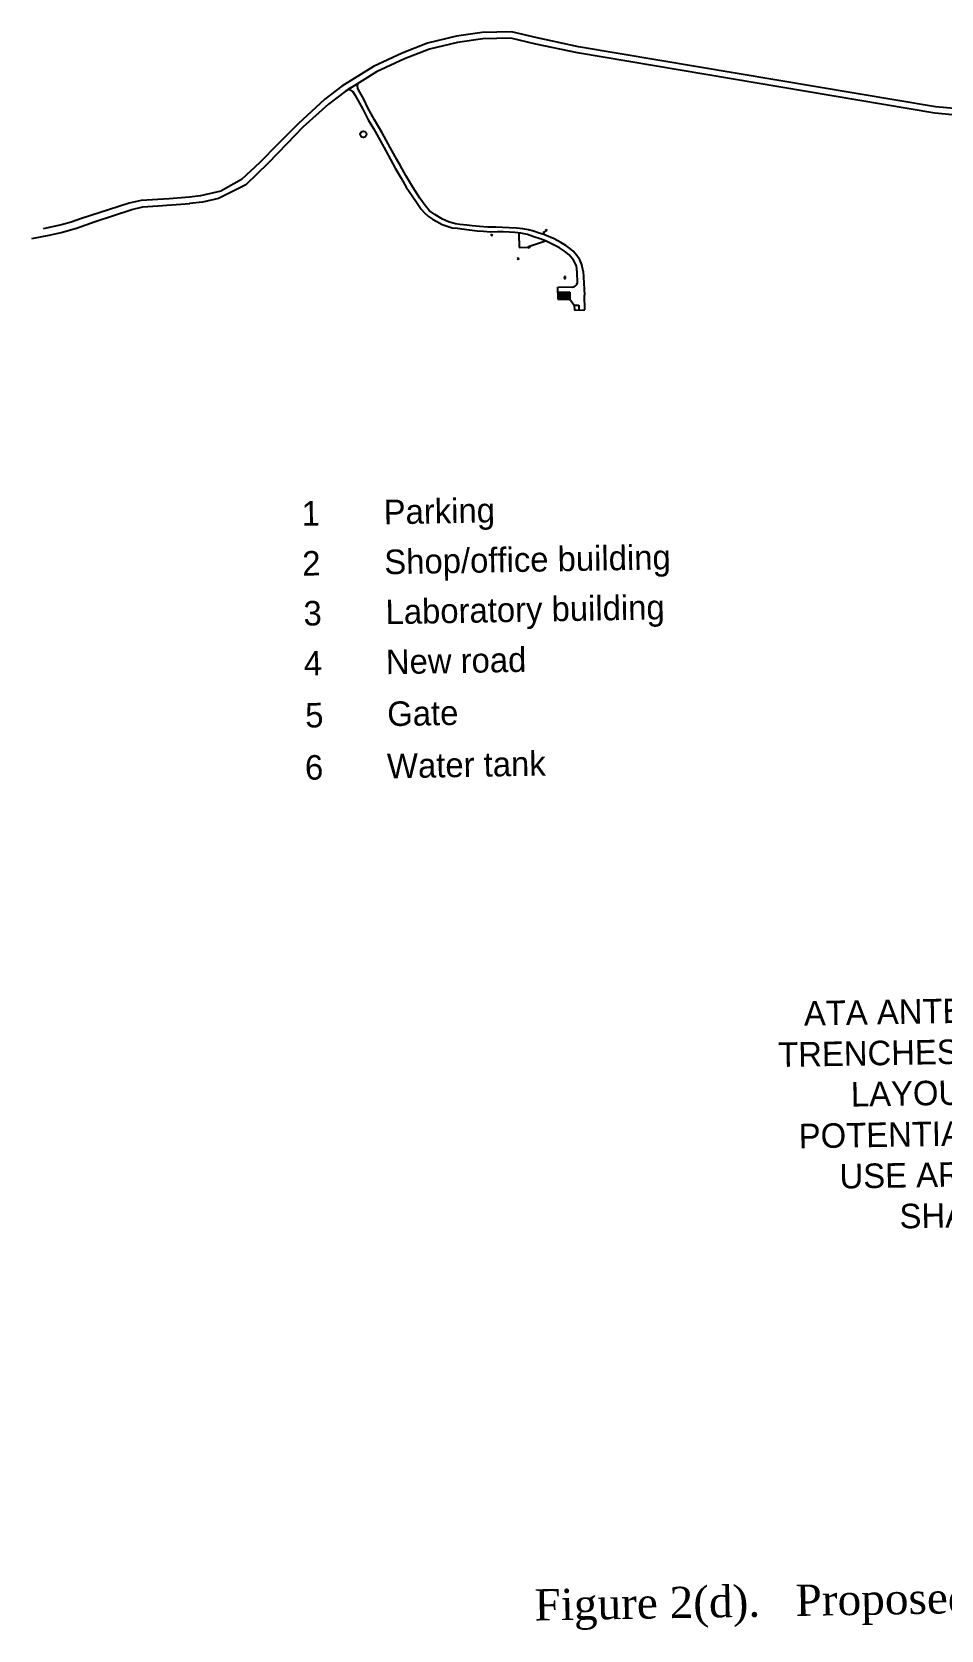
# Model space of a CAD drawing. Extents: x 627857 to 630341, y 4519011 to 4520662.
# Drawn here: x 627857 to 628728, y 4519011 to 4520544 of the extents above; entities that cross this region are included whole.
import ezdxf

# ---------------------------------------------------------------- set-up
doc = ezdxf.new("R2010")
doc.units = 0
doc.header["$LTSCALE"] = 25.4
doc.header["$MEASUREMENT"] = 0
doc.layers.add('EA_IS_NEW', color=7, linetype='Continuous')
doc.styles.add('5MM', font='SIMPLEX', dxfattribs={"height": 5})
doc.styles.add('SIM005', font='GOTHIC.TTF', dxfattribs={"height": 1.96088})
doc.styles.add('SIM060', font='GOTHIC.TTF', dxfattribs={"height": 23.53056})
doc.linetypes.add('BARBWIRE_1', pattern='A,1,-0.1,["X",Standard,S=0.075,R=0,X=-0.025,Y=-0.0375],-0.1', length=1.2)

msp = doc.modelspace()

# ---------------------------------------------------------------- hatches: boundary and pattern name
at = {"layer": 'EA_IS_NEW'}
h = msp.add_hatch(dxfattribs=at)
h.set_pattern_fill('ANSI31', color=256, scale=20, style=0)
h.set_pattern_definition([(45.896425, (629184.2546, 4519350.0022), (-0.548103, 0.52738543), [])])
h.paths.add_polyline_path([(628371.5, 4520293.2), (628361.8, 4520293.1), (628361.9, 4520288.2), (628371.6, 4520288.4)])
h.paths.add_polyline_path([(628364.2, 4520291.6), (628364.3, 4520290.1), (628369.1, 4520290.1), (628369.1, 4520291.7)], flags=16)

# ---------------------------------------------------------------- linework, layer by layer
for p, q in [((628236, 4520533.1, 5), (628211.5, 4520523.5, 5)), ((628263.7, 4520539.8, 5), (628236, 4520533.1, 5)), ((628264.8, 4520533.8, 5), (628237.8, 4520527.3, 5)), ((628288.3, 4520543.3, 5), (628263.7, 4520539.8, 5)), ((628288.8, 4520537.2, 5), (628264.8, 4520533.8, 5)), ((628316.3, 4520543.8, 5), (628288.3, 4520543.3, 5)), ((628315.7, 4520537.7, 5), (628288.8, 4520537.2, 5)), ((628339.8, 4520532.1, 5), (628315.7, 4520537.7, 5)), ((628341.1, 4520538, 5), (628316.3, 4520543.8, 5)), ((628379.7, 4520523.7, 5), (628339.8, 4520532.1, 5)), ((628380.8, 4520529.6, 5), (628341.1, 4520538, 5)), ((628211.5, 4520523.5, 5), (628184, 4520510.7, 5)), ((628213.9, 4520517.9, 5), (628186.9, 4520505.4, 5)), ((628237.8, 4520527.3, 5), (628213.9, 4520517.9, 5)), ((628722.4, 4520465.8, 5), (628379.7, 4520523.7, 5)), ((628723, 4520471.9, 5), (628380.8, 4520529.6, 5)), ((628184, 4520510.7, 5), (628153.7, 4520491.9, 5)), ((628186.9, 4520505.4, 5), (628157, 4520486.8, 5)), ((628153.7, 4520491.9, 5), (628137.3, 4520479.3, 5)), ((628157, 4520486.8, 5), (628140.9, 4520474.4, 5)), ((628169.3, 4520494.4, 5), (628159.6, 4520488.5, 5)), ((628159.6, 4520488.5, 5), (628161.7, 4520488.2, 5)), ((628161.7, 4520488.2, 5), (628163.9, 4520487, 5)), ((628163.9, 4520487, 5), (628166.1, 4520483.4, 5)), ((628168.7, 4520492.3, 5), (628169.3, 4520494.4, 5)), ((628169, 4520489.6, 5), (628168.7, 4520492.3, 5)), ((628170.9, 4520485.9, 5), (628169, 4520489.6, 5)), ((628174.7, 4520479.3, 5), (628170.9, 4520485.9, 5)), ((628137.3, 4520479.3, 5), (628111.9, 4520455.7, 5)), ((628140.9, 4520474.4, 5), (628116.4, 4520452.3, 5)), ((628166.1, 4520483.4, 5), (628169.2, 4520478.3, 5)), ((628169.2, 4520478.3, 5), (628174, 4520469.6, 5)), ((628174, 4520469.6, 5), (628179, 4520459.4, 5)), ((628178.8, 4520470.9, 5), (628174.7, 4520479.3, 5)), ((628185.1, 4520459.5, 5), (628178.8, 4520470.9, 5)), ((628852.9, 4520460.2, 5), (628723, 4520471.9, 5)), ((628111.9, 4520455.7, 5), (628092, 4520435.8, 5)), ((628179, 4520459.4, 5), (628184, 4520451.2, 5)), ((628192.3, 4520447.1, 5), (628185.1, 4520459.5, 5)), ((628852.7, 4520454.1, 5), (628722.4, 4520465.8, 5)), ((628116.4, 4520452.3, 5), (628101, 4520436.3, 5)), ((628184, 4520451.2, 5), (628190.6, 4520439.5, 5)), ((628190.6, 4520439.5, 5), (628196, 4520429.6, 5)), ((628200.2, 4520433, 5), (628192.3, 4520447.1, 5)), ((628092, 4520435.8, 5), (628075.2, 4520418.5, 5)), ((628101, 4520436.3, 5), (628083, 4520417.8, 5)), ((628196, 4520429.6, 5), (628204.8, 4520413, 5)), ((628206.5, 4520421.3, 5), (628200.2, 4520433, 5)), ((628075.2, 4520418.5, 5), (628057.7, 4520402.1, 5)), ((628083, 4520417.8, 5), (628061.6, 4520397, 5)), ((628204.8, 4520413, 5), (628210.5, 4520403.4, 5)), ((628210, 4520415.2, 5), (628206.5, 4520421.3, 5)), ((628215, 4520406.2, 5), (628210, 4520415.2, 5)), ((628061.6, 4520397, 5), (628035.6, 4520384.1, 5)), ((628057.7, 4520402.1, 5), (628037.8, 4520391.1, 5)), ((628210.5, 4520403.4, 5), (628215.5, 4520395, 5)), ((628221.9, 4520394.8, 5), (628215, 4520406.2, 5)), ((628215.5, 4520395, 5), (628221.1, 4520386.6, 5)), ((628228.5, 4520384.3, 5), (628221.9, 4520394.8, 5)), ((627949.9, 4520379.4, 5), (627903.3, 4520364.6, 5)), ((627961.5, 4520382.1, 5), (627949.9, 4520379.4, 5)), ((627988.3, 4520383.7, 5), (627961.5, 4520382.1, 5)), ((627977.4, 4520376.9, 5), (628007.9, 4520379.2, 5)), ((628007.8, 4520385.3, 5), (627988.3, 4520383.7, 5)), ((628018.1, 4520386.6, 5), (628007.8, 4520385.3, 5)), ((628020, 4520380.6, 5), (628007.8, 4520379.3, 5)), ((628037.8, 4520391.1, 5), (628018.1, 4520386.6, 5)), ((628035.6, 4520384.1, 5), (628020, 4520380.6, 5)), ((628221.1, 4520386.6, 5), (628225.2, 4520380.6, 5)), ((628225.2, 4520380.6, 5), (628229.9, 4520373.7, 5)), ((628233.8, 4520377.4, 5), (628228.5, 4520384.3, 5)), ((627903.3, 4520364.6, 5), (627894.2, 4520361.4, 5)), ((627917.3, 4520361.8, 5), (627934.9, 4520367.6, 5)), ((627934.9, 4520367.6, 5), (627952.5, 4520373.4, 5)), ((627952.5, 4520373.4, 5), (627962.8, 4520376, 5)), ((627962.8, 4520376, 5), (627977.4, 4520376.9, 5)), ((628229.9, 4520373.7, 5), (628233, 4520370.1, 5)), ((628233, 4520370.1, 5), (628236.7, 4520366.8, 5)), ((628237.8, 4520372.3, 5), (628233.8, 4520377.4, 5)), ((628236.7, 4520366.8, 5), (628240.7, 4520364.1, 5)), ((628242.8, 4520368.7, 5), (628237.8, 4520372.3, 5)), ((628240.7, 4520364.1, 5), (628245, 4520361.8, 5)), ((628250.2, 4520364.3, 5), (628242.8, 4520368.7, 5)), ((628256, 4520361.7, 5), (628250.2, 4520364.3, 5)), ((627856.6, 4520345.6, 5), (627873.1, 4520348.9, 5)), ((627885.1, 4520358.8, 5), (627867.5, 4520354.9, 5)), ((627873.1, 4520348.9, 5), (627884.6, 4520351.5, 5)), ((627884.6, 4520351.5, 5), (627899.2, 4520355.4, 5)), ((627894.2, 4520361.4, 5), (627885.1, 4520358.8, 5)), ((627899.2, 4520355.4, 5), (627917.3, 4520361.8, 5)), ((628245, 4520361.8, 5), (628250, 4520359.1, 5)), ((628250, 4520359.1, 5), (628254.9, 4520357.4, 5)), ((628254.9, 4520357.4, 5), (628259.5, 4520356, 5)), ((628262.8, 4520359.7, 5), (628256, 4520361.7, 5)), ((628259.5, 4520356, 5), (628262.8, 4520355.4, 5)), ((628267, 4520359.1, 5), (628262.8, 4520359.7, 5)), ((628268.9, 4520354.6, 5), (628262.8, 4520355.4, 5)), ((628273.5, 4520358.3, 5), (628267, 4520359.1, 5)), ((628276.3, 4520353.5, 5), (628268.9, 4520354.6, 5)), ((628278.6, 4520357.8, 5), (628273.5, 4520358.3, 5)), ((628283.6, 4520352.7, 5), (628276.3, 4520353.5, 5)), ((628285.7, 4520357, 5), (628278.6, 4520357.8, 5)), ((628289.7, 4520352.2, 5), (628283.6, 4520352.7, 5)), ((628293.9, 4520356.6, 5), (628285.7, 4520357, 5)), ((628296.4, 4520351.8, 5), (628289.7, 4520352.2, 5)), ((628301.5, 4520356.4, 5), (628293.9, 4520356.6, 5)), ((628303.1, 4520351.9, 5), (628296.4, 4520351.8, 5)), ((628297.3, 4520349.8, 5), (628296.6, 4520349.1, 5)), ((628296.6, 4520349.1, 5), (628297.5, 4520348.3, 5)), ((628298.2, 4520348.9, 5), (628296.6, 4520349.1, 5)), ((628296.6, 4520349.1, 5), (628297.5, 4520348.3, 5)), ((628297.5, 4520348.3, 5), (628297.3, 4520349.8, 5)), ((628297.3, 4520349.8, 5), (628298.2, 4520348.9, 5)), ((628297.5, 4520348.3, 5), (628298.2, 4520348.9, 5)), ((628307.9, 4520356.2, 5), (628301.5, 4520356.4, 5)), ((628308.3, 4520352, 5), (628303.1, 4520351.9, 5)), ((628314.3, 4520356, 5), (628307.9, 4520356.2, 5)), ((628314.4, 4520351.8, 5), (628308.3, 4520352, 5)), ((628321.1, 4520355.5, 5), (628314.3, 4520356, 5)), ((628319.6, 4520351.5, 5), (628314.4, 4520351.8, 5)), ((628325.4, 4520350.7, 5), (628319.6, 4520351.5, 5)), ((628327.2, 4520355, 5), (628321.1, 4520355.5, 5)), ((628323.6, 4520350.1, 5), (628323.8, 4520337, 5)), ((628331.8, 4520349.3, 5), (628325.4, 4520350.7, 5)), ((628332.7, 4520353.9, 5), (628327.2, 4520355, 5)), ((628337.7, 4520347.3, 5), (628331.8, 4520349.3, 5)), ((628337.6, 4520352.5, 5), (628332.7, 4520353.9, 5)), ((628343.1, 4520350.7, 5), (628337.6, 4520352.5, 5)), ((628343.8, 4520345.3, 5), (628337.7, 4520347.3, 5)), ((628347.4, 4520349.3, 5), (628343.1, 4520350.7, 5)), ((628346.9, 4520351.3, 5), (628347.7, 4520352.2, 5)), ((628348.4, 4520351.6, 5), (628346.9, 4520351.3, 5)), ((628346.9, 4520351.3, 5), (628347.6, 4520350.7, 5)), ((628352, 4520347.6, 5), (628347.4, 4520349.3, 5)), ((628347.7, 4520352.2, 5), (628347.6, 4520350.7, 5)), ((628347.6, 4520350.7, 5), (628348.4, 4520351.6, 5)), ((628347.6, 4520350.7, 5), (628348.4, 4520351.6, 5)), ((628348.4, 4520351.6, 5), (628347.7, 4520352.2, 5)), ((628349, 4520353.5, 5), (628349.8, 4520354.3, 5)), ((628350.5, 4520353.7, 5), (628349, 4520353.5, 5)), ((628349, 4520353.5, 5), (628349.7, 4520352.8, 5)), ((628349.8, 4520354.3, 5), (628349.7, 4520352.8, 5)), ((628349.7, 4520352.8, 5), (628350.5, 4520353.7, 5)), ((628349.7, 4520352.8, 5), (628350.5, 4520353.7, 5)), ((628350.5, 4520353.7, 5), (628349.8, 4520354.3, 5)), ((628357.5, 4520345.2, 5), (628352, 4520347.6, 5)), ((628323.8, 4520337, 5), (628332.4, 4520337.2, 5)), ((628332.4, 4520337.2, 5), (628333.6, 4520338.4, 5)), ((628332.8, 4520337.1, 5), (628333.7, 4520338, 5)), ((628334.3, 4520337.3, 5), (628332.8, 4520337.1, 5)), ((628332.8, 4520337.1, 5), (628333.5, 4520336.5, 5)), ((628333.7, 4520338, 5), (628333.5, 4520336.5, 5)), ((628333.5, 4520336.5, 5), (628334.3, 4520337.3, 5)), ((628333.5, 4520336.5, 5), (628334.3, 4520337.3, 5)), ((628333.6, 4520338.4, 5), (628349, 4520343.3, 5)), ((628334.3, 4520337.3, 5), (628333.7, 4520338, 5)), ((628349, 4520343.3, 5), (628343.8, 4520345.3, 5)), ((628356.1, 4520340, 5), (628349, 4520343.3, 5)), ((628362.5, 4520336.5, 5), (628356.1, 4520340, 5)), ((628363.7, 4520341.7, 5), (628357.5, 4520345.2, 5)), ((628367.2, 4520333.5, 5), (628362.5, 4520336.5, 5)), ((628368.6, 4520339, 5), (628363.7, 4520341.7, 5)), ((628371.8, 4520330, 5), (628367.2, 4520333.5, 5)), ((628372, 4520336.4, 5), (628368.6, 4520339, 5)), ((628375.7, 4520333.4, 5), (628372, 4520336.4, 5)), ((628379.1, 4520329.2, 5), (628375.7, 4520333.4, 5)), ((628322.7, 4520327.1, 5), (628322, 4520326.5, 5)), ((628322, 4520326.5, 5), (628322.9, 4520325.6, 5)), ((628323.5, 4520326.3, 5), (628322, 4520326.5, 5)), ((628322, 4520326.5, 5), (628322.9, 4520325.6, 5)), ((628322.9, 4520325.6, 5), (628322.7, 4520327.1, 5)), ((628322.7, 4520327.1, 5), (628323.5, 4520326.3, 5)), ((628322.9, 4520325.6, 5), (628323.5, 4520326.3, 5)), ((628375.9, 4520324.9, 5), (628371.8, 4520330, 5)), ((628378.7, 4520319.5, 5), (628375.9, 4520324.9, 5)), ((628379.4, 4520313.4, 5), (628378.7, 4520319.5, 5)), ((628382, 4520325, 5), (628379.1, 4520329.2, 5)), ((628383.9, 4520320.2, 5), (628382, 4520325, 5)), ((628385.2, 4520314.4, 5), (628383.9, 4520320.2, 5)), ((628368.2, 4520309, 5), (628367, 4520308.9, 5)), ((628367, 4520308.9, 5), (628367, 4520307.1, 5)), ((628367, 4520307.1, 5), (628368.2, 4520307.1, 5)), ((628368.2, 4520307.1, 5), (628368.2, 4520309, 5)), ((628379.6, 4520303.1, 5), (628379.4, 4520313.4, 5)), ((628360.8, 4520298.8, 5), (628374.8, 4520299.1, 5)), ((628360.8, 4520293.9, 5), (628360.8, 4520298.8, 5)), ((628360.8, 4520293.9, 5), (628372.4, 4520294.2, 5)), ((628372.4, 4520294.2, 5), (628360.8, 4520293.9, 5)), ((628360.8, 4520293.9, 5), (628361, 4520287.3, 5)), ((628361, 4520287.3, 5), (628372.5, 4520287.5, 5)), ((628371.5, 4520293.2, 5), (628361.8, 4520293.1, 5)), ((628361.8, 4520293.1, 5), (628361.9, 4520288.2, 5)), ((628361.9, 4520288.2, 5), (628371.6, 4520288.4, 5)), ((628369.1, 4520291.7, 5), (628364.2, 4520291.6, 5)), ((628364.2, 4520291.6, 5), (628364.3, 4520290.1, 5)), ((628364.3, 4520290.1, 5), (628369.1, 4520290.1, 5)), ((628369.1, 4520290.1, 5), (628369.1, 4520291.7, 5)), ((628371.6, 4520288.4, 5), (628371.5, 4520293.2, 5)), ((628372.4, 4520294.2, 5), (628372.5, 4520287.5, 5)), ((628372.5, 4520287.5, 5), (628372.4, 4520294.2, 5)), ((628372.5, 4520287.5, 5), (628376.6, 4520281.8, 5)), ((628386.8, 4520277.1, 5), (628386.5, 4520291.1, 5)), ((628376.6, 4520281.8, 5), (628376.7, 4520276.9, 5)), ((628376.6, 4520281.8, 5), (628380.9, 4520281.8, 5)), ((628376.7, 4520276.9, 5), (628386.8, 4520277.1, 5)), ((628380.9, 4520281.8, 5), (628381, 4520277, 5))]:
    msp.add_line(p, q, dxfattribs=at)
at = {"layer": 'EA_IS_NEW', "linetype": 'BARBWIRE_1'}
msp.add_line((628385.2, 4520314.4, 5), (628386.5, 4520291.1, 5), dxfattribs=at)
at = {"layer": 'EA_IS_NEW'}
for centre, major_axis, start_param, end_param in [((628174.4, 4520445.6, 5), (3.05, 0.05), 0, 6.283185), ((628374.7, 4520304, 5), (4.98, 0.09), 4.712389, 6.077022)]:
    msp.add_ellipse(centre, major_axis=major_axis, ratio=0.996391, start_param=start_param, end_param=end_param, dxfattribs=at)

# ---------------------------------------------------------------- texts
at = {"layer": 'EA_IS_NEW', "style": 'SIM005', "oblique": 0, "width": 1.003622}
msp.add_text('LAB  3', height=0.938, rotation=1, dxfattribs=at).set_placement((628364.9, 4520290.4, 5))
at = {"layer": 'EA_IS_NEW', "color": 7, "style": 'SIM060'}
for s, p in [('1       Parking', (628115.4, 4520070)), ('2       Shop/office building', (628116, 4520022.1)), ('3       Laboratory building', (628117.2, 4519974.2)), ('4       New road', (628117.5, 4519926.2)), ('5       Gate', (628118.8, 4519876.4)), ('6       Water tank', (628118.6, 4519826.3))]:
    msp.add_text(s, height=23.531, rotation=1, dxfattribs=at).set_placement(p)
at = {"layer": 'EA_IS_NEW', "insert": (628754.8, 4519616.7), "char_height": 23.531, "width": 400.011, "attachment_point": 2, "rotation": 1, "style": 'SIM060'}
msp.add_mtext('ATA ANTENNAS AND TRENCHES. INDICATIVE LAYOUT ONLY. POTENTIAL PROJECT USE AREAS ARE SHADED.', dxfattribs=at)
at = {"layer": 'EA_IS_NEW', "color": 7, "insert": (629128.6, 4519043.5), "char_height": 30, "width": 2194.56, "attachment_point": 5, "rotation": 1, "style": '5MM'}
msp.add_mtext('{\\fBook Antiqua|b0|i0|c0|p18;Figure 2(d).   Proposed facilities and infrastructure at the Hat Creek Radio Observatory}', dxfattribs=at)

doc.saveas('drawing.dxf')
